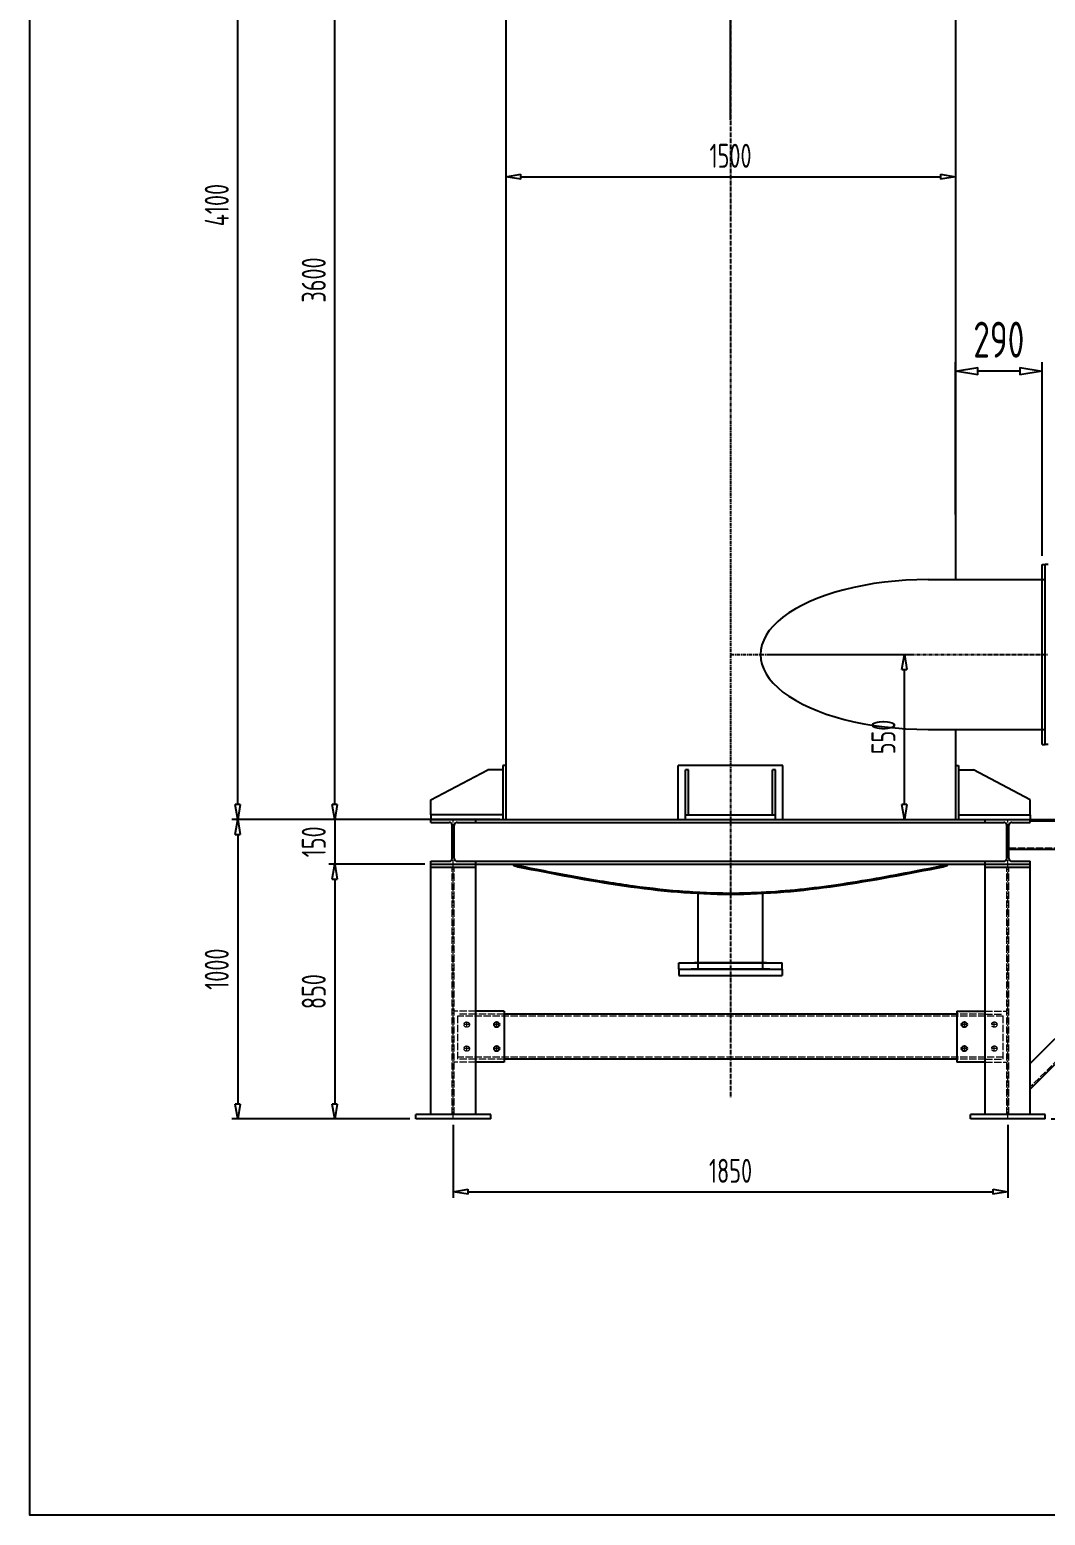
# Model space of a CAD drawing. Header units: millimetres. Extents: x -16777 to -10559, y 21952 to 33227.
# Drawn here: x -16777 to -13389, y 21952 to 26910 of the extents above; entities that cross this region are included whole.
import ezdxf

# ---------------------------------------------------------------- set-up
doc = ezdxf.new("R2010")
doc.units = ezdxf.units.MM
doc.header["$LTSCALE"] = 10
doc.linetypes.add('ACAD_ISO02W100', pattern=[15, 12, -3])
doc.linetypes.add('CENTER', pattern=[2, 1.25, -0.25, 0.25, -0.25])
doc.layers.get('0').update_dxf_attribs({"linetype": 'CONTINUOUS'})
doc.layers.get('DEFPOINTS').update_dxf_attribs({"linetype": 'CONTINUOUS'})
doc.layers.add('Ivanjktp', color=3, linetype='CONTINUOUS', lineweight=25)
doc.layers.add('Ivanjktp3', color=1, linetype='CONTINUOUS', lineweight=25, plot=False)
doc.layers.add('Ivanjktp6', color=8, linetype='CENTER')
doc.layers.add('Ivanjktp8', color=5, linetype='CONTINUOUS')
doc.styles.get("Standard").update_dxf_attribs({"font": 'ISOCP.SHX', "width": 0.75})
doc.dimstyles.new('GEN-ISO$0', dxfattribs={"dimtxt": 4, "dimasz": 2.5, "dimexe": 1, "dimexo": 1, "dimgap": 1.5, "dimtad": 1, "dimdec": 0, "dimdsep": 46, "dimtxsty": 'Standard', "dimblk": 'OBLIQUE', "dimcen": 0, "dimclrd": 8, "dimclre": 8, "dimclrt": 3, "dimadec": 0, "dimazin": 0, "dimtp": 0.1, "dimtm": 0.1, "dimtfac": 0.71, "dimtdec": 0, "dimtmove": 0, "dimatfit": 3, "dimfxl": 1, "dimtzin": 0, "dimarcsym": 0})

# ---------------------------------------------------------------- blocks, each defined once
blk = doc.blocks.new('_ClosedBlank')
at = {"color": 0, "linetype": 'ByBlock', "lineweight": -2}
for p, q in [((-1, 0.167), (0, 0)), ((-1, 0.167), (-1, -0.167)), ((0, 0), (-1, -0.167))]:
    blk.add_line(p, q, dxfattribs=at)
blk = doc.blocks.new('*D6')
at = {"layer": 'DEFPOINTS', "color": 0, "transparency": 16777216}
for p in [(-15364.3, 23274.7, 0), (-13514.3, 23274.7, 0), (-13514.3, 23031.7)]:
    blk.add_point(p, dxfattribs=at)
at = {"layer": 'Ivanjktp', "color": 8, "lineweight": -2, "transparency": 16777216}
for p, q in [((-15364.3, 23254.7), (-15364.3, 23011.7)), ((-13514.3, 23254.7), (-13514.3, 23011.7)), ((-15314.3, 23031.7), (-13564.3, 23031.7))]:
    blk.add_line(p, q, dxfattribs=at)
at = {"layer": 'Ivanjktp', "color": 8, "lineweight": -2, "transparency": 16777216, "xscale": 50, "yscale": 50, "zscale": 50, "rotation": 180}
blk.add_blockref('_ClosedBlank', (-15364.3, 23031.7), dxfattribs=at)
at = {"layer": 'Ivanjktp', "color": 8, "lineweight": -2, "transparency": 16777216, "xscale": 50, "yscale": 50, "zscale": 50}
blk.add_blockref('_ClosedBlank', (-13514.3, 23031.7), dxfattribs=at)
at = {"layer": 'Ivanjktp', "color": 3, "transparency": 16777216, "insert": (-14439.3, 23101.7), "char_height": 80, "attachment_point": 5}
blk.add_mtext('1850', dxfattribs=at)
blk = doc.blocks.new('*D8')
at = {"layer": 'DEFPOINTS', "color": 0, "transparency": 16777216}
for p in [(-15439.3, 24274.7, 0), (-15759.6, 24124.7), (-15439.3, 24124.7, 0)]:
    blk.add_point(p, dxfattribs=at)
at = {"layer": 'Ivanjktp', "color": 8, "lineweight": -2, "transparency": 16777216}
for p, q in [((-15759.6, 24324.7), (-15759.6, 24374.7)), ((-15459.3, 24274.7), (-15779.6, 24274.7)), ((-15759.6, 24274.7), (-15759.6, 24124.7)), ((-15459.3, 24124.7), (-15779.6, 24124.7)), ((-15759.6, 24074.7), (-15759.6, 24024.7))]:
    blk.add_line(p, q, dxfattribs=at)
at = {"layer": 'Ivanjktp', "color": 8, "lineweight": -2, "transparency": 16777216, "xscale": 50, "yscale": 50, "zscale": 50}
for p, rotation in [((-15759.6, 24274.7), 270), ((-15759.6, 24124.7), 90)]:
    blk.add_blockref('_ClosedBlank', p, dxfattribs=dict(at, rotation=rotation))
at = {"layer": 'Ivanjktp', "color": 3, "transparency": 16777216, "insert": (-15829.6, 24199.7), "char_height": 80, "attachment_point": 5, "rotation": 90}
blk.add_mtext('150', dxfattribs=at)
blk = doc.blocks.new('*D9')
at = {"layer": 'DEFPOINTS', "color": 0, "transparency": 16777216}
for p in [(-14004.3, 28374.7, 0), (-13389.3, 23274.7, 0), (-11483.5, 23274.7)]:
    blk.add_point(p, dxfattribs=at)
at = {"layer": 'Ivanjktp', "color": 8, "lineweight": -2, "transparency": 16777216}
for p, q in [((-13984.3, 28374.7), (-11463.5, 28374.7)), ((-11483.5, 28324.7), (-11483.5, 23324.7)), ((-13369.3, 23274.7), (-11463.5, 23274.7))]:
    blk.add_line(p, q, dxfattribs=at)
at = {"layer": 'Ivanjktp', "color": 8, "lineweight": -2, "transparency": 16777216, "xscale": 50, "yscale": 50, "zscale": 50}
for p, rotation in [((-11483.5, 28374.7), 90), ((-11483.5, 23274.7), 270)]:
    blk.add_blockref('_ClosedBlank', p, dxfattribs=dict(at, rotation=rotation))
at = {"layer": 'Ivanjktp', "color": 3, "transparency": 16777216, "insert": (-11553.5, 25824.7), "char_height": 80, "attachment_point": 5, "rotation": 90}
blk.add_mtext('5100', dxfattribs=at)
blk = doc.blocks.new('*D10')
at = {"layer": 'DEFPOINTS', "color": 0, "transparency": 16777216}
for p in [(-15189.3, 27087), (-13689.3, 27087), (-13689.3, 26419.3)]:
    blk.add_point(p, dxfattribs=at)
at = {"layer": 'Ivanjktp', "color": 8, "lineweight": -2, "transparency": 16777216}
for p, q in [((-15189.3, 27067), (-15189.3, 26399.3)), ((-13689.3, 27067), (-13689.3, 26399.3)), ((-15139.3, 26419.3), (-13739.3, 26419.3))]:
    blk.add_line(p, q, dxfattribs=at)
at = {"layer": 'Ivanjktp', "color": 8, "lineweight": -2, "transparency": 16777216, "xscale": 50, "yscale": 50, "zscale": 50, "rotation": 180}
blk.add_blockref('_ClosedBlank', (-15189.3, 26419.3), dxfattribs=at)
at = {"layer": 'Ivanjktp', "color": 8, "lineweight": -2, "transparency": 16777216, "xscale": 50, "yscale": 50, "zscale": 50}
blk.add_blockref('_ClosedBlank', (-13689.3, 26419.3), dxfattribs=at)
at = {"layer": 'Ivanjktp', "color": 3, "transparency": 16777216, "insert": (-14439.3, 26489.3), "char_height": 80, "attachment_point": 5}
blk.add_mtext('1500', dxfattribs=at)
blk = doc.blocks.new('*D11')
at = {"layer": 'DEFPOINTS', "color": 0, "transparency": 16777216}
for p in [(-15439.3, 24124.7, 0), (-15759.6, 23274.7), (-15489.3, 23274.7, 0)]:
    blk.add_point(p, dxfattribs=at)
at = {"layer": 'Ivanjktp', "color": 8, "lineweight": -2, "transparency": 16777216}
for p, q in [((-15459.3, 24124.7), (-15779.6, 24124.7)), ((-15759.6, 24074.7), (-15759.6, 23324.7)), ((-15509.3, 23274.7), (-15779.6, 23274.7))]:
    blk.add_line(p, q, dxfattribs=at)
at = {"layer": 'Ivanjktp', "color": 8, "lineweight": -2, "transparency": 16777216, "xscale": 50, "yscale": 50, "zscale": 50}
for p, rotation in [((-15759.6, 24124.7), 90), ((-15759.6, 23274.7), 270)]:
    blk.add_blockref('_ClosedBlank', p, dxfattribs=dict(at, rotation=rotation))
at = {"layer": 'Ivanjktp', "color": 3, "transparency": 16777216, "insert": (-15829.6, 23699.7), "char_height": 80, "attachment_point": 5, "rotation": 90}
blk.add_mtext('850', dxfattribs=at)
blk = doc.blocks.new('*D12')
at = {"layer": 'DEFPOINTS', "color": 0, "transparency": 16777216}
for p in [(-14339.3, 24824.7, 0), (-13859.2, 24824.7), (-15439.3, 24274.7, 0)]:
    blk.add_point(p, dxfattribs=at)
at = {"layer": 'Ivanjktp', "color": 8, "lineweight": -2, "transparency": 16777216}
for p, q in [((-14319.3, 24824.7), (-13839.2, 24824.7)), ((-13859.2, 24324.7), (-13859.2, 24774.7)), ((-15419.3, 24274.7), (-13839.2, 24274.7))]:
    blk.add_line(p, q, dxfattribs=at)
at = {"layer": 'Ivanjktp', "color": 8, "lineweight": -2, "transparency": 16777216, "xscale": 50, "yscale": 50, "zscale": 50}
for p, rotation in [((-13859.2, 24824.7), 90), ((-13859.2, 24274.7), 270)]:
    blk.add_blockref('_ClosedBlank', p, dxfattribs=dict(at, rotation=rotation))
at = {"layer": 'Ivanjktp', "color": 3, "transparency": 16777216, "insert": (-13929.2, 24549.7), "char_height": 80, "attachment_point": 5, "rotation": 90}
blk.add_mtext('550', dxfattribs=at)
blk = doc.blocks.new('*D15')
at = {"layer": 'DEFPOINTS', "color": 0, "transparency": 16777216}
for p in [(-15759.6, 27874.7), (-15189.3, 27874.7, 0), (-15189.3, 24274.7, 0)]:
    blk.add_point(p, dxfattribs=at)
at = {"layer": 'Ivanjktp', "color": 8, "lineweight": -2, "transparency": 16777216}
for p, q in [((-15209.3, 27874.7), (-15779.6, 27874.7)), ((-15759.6, 24324.7), (-15759.6, 27824.7)), ((-15209.3, 24274.7), (-15779.6, 24274.7))]:
    blk.add_line(p, q, dxfattribs=at)
at = {"layer": 'Ivanjktp', "color": 8, "lineweight": -2, "transparency": 16777216, "xscale": 50, "yscale": 50, "zscale": 50}
for p, rotation in [((-15759.6, 27874.7), 90), ((-15759.6, 24274.7), 270)]:
    blk.add_blockref('_ClosedBlank', p, dxfattribs=dict(at, rotation=rotation))
at = {"layer": 'Ivanjktp', "color": 3, "transparency": 16777216, "insert": (-15829.6, 26074.7), "char_height": 80, "attachment_point": 5, "rotation": 90}
blk.add_mtext('3600', dxfattribs=at)
blk = doc.blocks.new('*D17')
at = {"layer": 'DEFPOINTS', "color": 0, "transparency": 16777216}
for p in [(-16083.2, 28374.7), (-14874.3, 28374.7, 0), (-15439.3, 24274.7, 0)]:
    blk.add_point(p, dxfattribs=at)
at = {"layer": 'Ivanjktp', "color": 8, "lineweight": -2, "transparency": 16777216}
for p, q in [((-14894.3, 28374.7), (-16103.2, 28374.7)), ((-16083.2, 24324.7), (-16083.2, 28324.7)), ((-15459.3, 24274.7), (-16103.2, 24274.7))]:
    blk.add_line(p, q, dxfattribs=at)
at = {"layer": 'Ivanjktp', "color": 8, "lineweight": -2, "transparency": 16777216, "xscale": 50, "yscale": 50, "zscale": 50}
for p, rotation in [((-16083.2, 28374.7), 90), ((-16083.2, 24274.7), 270)]:
    blk.add_blockref('_ClosedBlank', p, dxfattribs=dict(at, rotation=rotation))
at = {"layer": 'Ivanjktp', "color": 3, "transparency": 16777216, "insert": (-16153.2, 26324.7), "char_height": 80, "attachment_point": 5, "rotation": 90}
blk.add_mtext('4100', dxfattribs=at)
blk = doc.blocks.new('*D18')
at = {"layer": 'DEFPOINTS', "color": 0, "transparency": 16777216}
for p in [(-15439.3, 24274.7), (-16083.2, 23274.7), (-15489.3, 23274.7, 0)]:
    blk.add_point(p, dxfattribs=at)
at = {"layer": 'Ivanjktp', "color": 8, "lineweight": -2, "transparency": 16777216}
for p, q in [((-15459.3, 24274.7), (-16103.2, 24274.7)), ((-16083.2, 24224.7), (-16083.2, 23324.7)), ((-15509.3, 23274.7), (-16103.2, 23274.7))]:
    blk.add_line(p, q, dxfattribs=at)
at = {"layer": 'Ivanjktp', "color": 8, "lineweight": -2, "transparency": 16777216, "xscale": 50, "yscale": 50, "zscale": 50}
for p, rotation in [((-16083.2, 24274.7), 90), ((-16083.2, 23274.7), 270)]:
    blk.add_blockref('_ClosedBlank', p, dxfattribs=dict(at, rotation=rotation))
at = {"layer": 'Ivanjktp', "color": 3, "transparency": 16777216, "insert": (-16153.2, 23774.7), "char_height": 80, "attachment_point": 5, "rotation": 90}
blk.add_mtext('1000', dxfattribs=at)
blk = doc.blocks.new('*D19')
at = {"layer": 'DEFPOINTS', "color": 0, "transparency": 16777216}
for p in [(-14439.3, 27109.4), (-14439.3, 26589.7, 0), (-12629.3, 26589.7, 0)]:
    blk.add_point(p, dxfattribs=at)
at = {"layer": 'Ivanjktp', "color": 8, "lineweight": -2, "transparency": 16777216}
for p, q in [((-14439.3, 26609.7), (-14439.3, 27129.4)), ((-12629.3, 26609.7), (-12629.3, 27129.4)), ((-12679.3, 27109.4), (-14389.3, 27109.4))]:
    blk.add_line(p, q, dxfattribs=at)
at = {"layer": 'Ivanjktp', "color": 8, "lineweight": -2, "transparency": 16777216, "xscale": 50, "yscale": 50, "zscale": 50, "rotation": 180}
blk.add_blockref('_ClosedBlank', (-14439.3, 27109.4), dxfattribs=at)
at = {"layer": 'Ivanjktp', "color": 8, "lineweight": -2, "transparency": 16777216, "xscale": 50, "yscale": 50, "zscale": 50}
blk.add_blockref('_ClosedBlank', (-12629.3, 27109.4), dxfattribs=at)
at = {"layer": 'Ivanjktp', "color": 3, "transparency": 16777216, "insert": (-13534.3, 27179.4), "char_height": 80, "attachment_point": 5}
blk.add_mtext('1810', dxfattribs=at)
blk = doc.blocks.new('*D28')
at = {"layer": 'DEFPOINTS', "color": 0, "transparency": 16777216}
for p in [(-13689.3, 25770.6), (-13689.3, 25261.9, 0), (-13399.3, 25124.7, 0)]:
    blk.add_point(p, dxfattribs=at)
at = {"layer": 'Ivanjktp', "color": 8, "lineweight": -2, "transparency": 16777216}
for p, q in [((-13689.3, 25291.9), (-13689.3, 25800.6)), ((-13399.3, 25154.7), (-13399.3, 25800.6)), ((-13474.3, 25770.6), (-13614.3, 25770.6))]:
    blk.add_line(p, q, dxfattribs=at)
at = {"layer": 'Ivanjktp', "color": 8, "lineweight": -2, "transparency": 16777216, "xscale": 75, "yscale": 75, "zscale": 75, "rotation": 180}
blk.add_blockref('_ClosedBlank', (-13689.3, 25770.6), dxfattribs=at)
at = {"layer": 'Ivanjktp', "color": 8, "lineweight": -2, "transparency": 16777216, "xscale": 75, "yscale": 75, "zscale": 75}
blk.add_blockref('_ClosedBlank', (-13399.3, 25770.6), dxfattribs=at)
at = {"layer": 'Ivanjktp', "color": 3, "transparency": 16777216, "insert": (-13544.3, 25875.6), "char_height": 120, "attachment_point": 5}
blk.add_mtext('290', dxfattribs=at)

msp = doc.modelspace()

# ---------------------------------------------------------------- linework, layer by layer
at = {"color": 5, "linetype": 'ACAD_ISO02W100', "lineweight": 15, "ltscale": 0.2}
msp.add_arc((-13739.3, 24165.7, 0), 46, 281.2782, 296.9682, dxfattribs=at)
at = {"layer": 'Ivanjktp3'}
msp.add_lwpolyline([(-16777.2, 29413), (-10558.6, 29413), (-10558.6, 21952.1), (-16777.2, 21952.1)], close=True, dxfattribs=at)
at = {"layer": 'Ivanjktp6'}
for p, q in [((-14439.3, 28384.7, 0), (-14439.3, 23347.1, 0)), ((-14439.3, 24824.7, 0), (-13379.3, 24824.7, 0))]:
    msp.add_line(p, q, dxfattribs=at)
at = {"layer": 'Ivanjktp8'}
for p, q in [((-15189.3, 27874.7, 0), (-15189.3, 24274.7, 0)), ((-13689.3, 27874.7, 0), (-13689.3, 25074.7, 0)), ((-13399.3, 25124.7, 0), (-13389.3, 25124.7, 0)), ((-13399.3, 24524.7, 0), (-13399.3, 25124.7, 0)), ((-13389.3, 24524.7, 0), (-13389.3, 25124.7, 0)), ((-13379.3, 25124.7, 0), (-13389.3, 25124.7, 0)), ((-13389.3, 24524.7, 0), (-13389.3, 25124.7, 0)), ((-13780.3, 25074.7, 0), (-13389.3, 25074.7, 0)), ((-13780.3, 24574.7, 0), (-13389.3, 24574.7, 0)), ((-13689.3, 24574.7, 0), (-13689.3, 24274.7, 0)), ((-13399.3, 24524.7, 0), (-13389.3, 24524.7, 0)), ((-13379.3, 24524.7, 0), (-13389.3, 24524.7, 0)), ((-15189.3, 24454.7, 0), (-15199.3, 24454.7, 0)), ((-15199.3, 24454.7, 0), (-15199.3, 24274.7, 0)), ((-14264.3, 24454.7, 0), (-14614.3, 24454.7, 0)), ((-14614.3, 24274.7, 0), (-14614.3, 24454.7, 0)), ((-14264.3, 24274.7, 0), (-14264.3, 24454.7, 0)), ((-13689.3, 24454.7, 0), (-13679.3, 24454.7, 0)), ((-13679.3, 24454.7, 0), (-13679.3, 24274.7, 0)), ((-15439.3, 24339.7, 0), (-15249.3, 24439.7, 0)), ((-15199.3, 24439.7, 0), (-15249.3, 24439.7, 0)), ((-14579.3, 24439.7, 0), (-14589.3, 24439.7, 0)), ((-14589.3, 24274.7, 0), (-14589.3, 24439.7, 0)), ((-14579.3, 24289.7, 0), (-14579.3, 24439.7, 0)), ((-14299.3, 24289.7, 0), (-14299.3, 24439.7, 0)), ((-14289.3, 24439.7, 0), (-14299.3, 24439.7, 0)), ((-14289.3, 24274.7, 0), (-14289.3, 24439.7, 0)), ((-13679.3, 24439.7, 0), (-13629.3, 24439.7, 0)), ((-13439.3, 24339.7, 0), (-13629.3, 24439.7, 0)), ((-15439.3, 24289.7, 0), (-15439.3, 24339.7, 0)), ((-13439.3, 24289.7, 0), (-13439.3, 24339.7, 0)), ((-15199.3, 24289.7, 0), (-15439.3, 24289.7, 0)), ((-15439.3, 24289.7, 0), (-15439.3, 24274.7, 0)), ((-15439.3, 24264.7, 0), (-15439.3, 24274.7, 0)), ((-15439.3, 24274.7, 0), (-13439.3, 24274.7, 0)), ((-15439.3, 24264.7, 0), (-15377.8, 24264.7, 0)), ((-15367.8, 24144.7, 0), (-15367.8, 24254.7, 0)), ((-15360.8, 24144.7, 0), (-15360.8, 24254.7, 0)), ((-15350.8, 24264.7, 0), (-13527.8, 24264.7, 0)), ((-15289.3, 24264.7, 0), (-15289.3, 24274.7, 0)), ((-14589.3, 24289.7, 0), (-14289.3, 24289.7, 0)), ((-13679.3, 24289.7, 0), (-13439.3, 24289.7, 0)), ((-13589.3, 24264.7, 0), (-13589.3, 24274.7, 0)), ((-13517.8, 24144.7, 0), (-13517.8, 24254.7, 0)), ((-13510.8, 24144.7, 0), (-13510.8, 24254.7, 0)), ((-13500.8, 24264.7, 0), (-13439.3, 24264.7, 0)), ((-13439.3, 24289.7, 0), (-13439.3, 24274.7, 0)), ((-13439.3, 24264.7, 0), (-13439.3, 24274.7, 0)), ((-13439.3, 24274.7, 0), (-12639.3, 24274.7, 0)), ((-13439.3, 24269.7, 0), (-12639.3, 24269.7, 0)), ((-13510.8, 24174.7, 0), (-12639.3, 24174.7, 0)), ((-12639.3, 24174.7, 0), (-13439.3, 23374.7, 0)), ((-12724.2, 24174.7, 0), (-13439.3, 23459.6, 0)), ((-15439.3, 24134.7, 0), (-15377.8, 24134.7, 0)), ((-15439.3, 23289.7, 0), (-15439.3, 24134.7, 0)), ((-15439.3, 24124.7, 0), (-13439.3, 24124.7, 0)), ((-15439.3, 24114.7, 0), (-15289.3, 24114.7, 0)), ((-15350.8, 24134.7, 0), (-13527.8, 24134.7, 0)), ((-15289.3, 24124.7, 0), (-15289.3, 24134.7, 0)), ((-15289.3, 23289.7, 0), (-15289.3, 24124.7, 0)), ((-13589.3, 24124.7, 0), (-13589.3, 24134.7, 0)), ((-13589.3, 23289.7, 0), (-13589.3, 24124.7, 0)), ((-13589.3, 24114.7, 0), (-13439.3, 24114.7, 0)), ((-13500.8, 24134.7, 0), (-13439.3, 24134.7, 0)), ((-13439.3, 23289.7, 0), (-13439.3, 24134.7, 0)), ((-14547.3, 23774.7, 0), (-14547.3, 24027.7, 0)), ((-14331.3, 23774.7, 0), (-14331.3, 24027.7, 0)), ((-14547.3, 23795.7, 0), (-14547.3, 23817.5, 0)), ((-14331.3, 23795.7, 0), (-14331.3, 23817.5, 0)), ((-14611.3, 23774.7, 0), (-14611.3, 23795.7, 0)), ((-14611.3, 23795.7, 0), (-14267.3, 23795.7, 0)), ((-14611.3, 23774.7, 0), (-14267.3, 23774.7, 0)), ((-14611.3, 23774.7, 0), (-14267.3, 23774.7, 0)), ((-14611.3, 23774.7, 0), (-14611.3, 23753.7, 0)), ((-14611.3, 23753.7, 0), (-14267.3, 23753.7, 0)), ((-14308.4, 23774.7, 0), (-14570.3, 23774.7, 0)), ((-14308.4, 23774.7, 0), (-14570.3, 23774.7, 0)), ((-14319.6, 23795.7, 0), (-14559, 23795.7, 0)), ((-14267.3, 23774.7, 0), (-14267.3, 23795.7, 0)), ((-14267.3, 23774.7, 0), (-14267.3, 23753.7, 0)), ((-15194.8, 23634.7, 0), (-15289.3, 23634.7, 0)), ((-15194.8, 23634.7, 0), (-15194.8, 23464.7, 0)), ((-13683.9, 23624.7, 0), (-15194.8, 23624.7, 0)), ((-13683.9, 23634.7, 0), (-13683.9, 23464.7, 0)), ((-13683.9, 23634.7, 0), (-13589.3, 23634.7, 0)), ((-15194.8, 23464.7, 0), (-15289.3, 23464.7, 0)), ((-13683.9, 23474.7, 0), (-15194.8, 23474.7, 0)), ((-13589.3, 23464.7, 0), (-13683.9, 23464.7, 0)), ((-15239.3, 23289.7, 0), (-15489.3, 23289.7, 0)), ((-15489.3, 23274.7, 0), (-15489.3, 23289.7, 0)), ((-15239.3, 23274.7, 0), (-15489.3, 23274.7, 0)), ((-15239.3, 23274.7, 0), (-15239.3, 23289.7, 0)), ((-13639.3, 23274.7, 0), (-13639.3, 23289.7, 0)), ((-13389.3, 23289.7, 0), (-13639.3, 23289.7, 0)), ((-13389.3, 23274.7, 0), (-13639.3, 23274.7, 0)), ((-13389.3, 23274.7, 0), (-13389.3, 23289.7, 0))]:
    msp.add_line(p, q, dxfattribs=at)
at = {"layer": 'Ivanjktp8', "linetype": 'CENTER', "lineweight": 5, "ltscale": 2}
for p, q in [((-15364.3, 23274.7, 0), (-15364.3, 24274.7, 0)), ((-13514.3, 23274.7, 0), (-13514.3, 24274.7, 0)), ((-15310.3, 23589.7, 0), (-15328.3, 23589.7, 0)), ((-15319.3, 23580.7, 0), (-15319.3, 23598.7, 0)), ((-15210.3, 23589.7, 0), (-15228.3, 23589.7, 0)), ((-15219.3, 23580.7, 0), (-15219.3, 23598.7, 0)), ((-13650.3, 23589.7, 0), (-13668.3, 23589.7, 0)), ((-13659.3, 23580.7, 0), (-13659.3, 23598.7, 0)), ((-13550.3, 23589.7, 0), (-13568.3, 23589.7, 0)), ((-13559.3, 23580.7, 0), (-13559.3, 23598.7, 0)), ((-15310.3, 23509.7, 0), (-15328.3, 23509.7, 0)), ((-15319.3, 23500.7, 0), (-15319.3, 23518.7, 0)), ((-15210.3, 23509.7, 0), (-15228.3, 23509.7, 0)), ((-15219.3, 23500.7, 0), (-15219.3, 23518.7, 0)), ((-13650.3, 23509.7, 0), (-13668.3, 23509.7, 0)), ((-13659.3, 23500.7, 0), (-13659.3, 23518.7, 0)), ((-13550.3, 23509.7, 0), (-13568.3, 23509.7, 0)), ((-13559.3, 23500.7, 0), (-13559.3, 23518.7, 0))]:
    msp.add_line(p, q, dxfattribs=at)
at = {"layer": 'Ivanjktp8', "linetype": 'ACAD_ISO02W100', "lineweight": 15, "ltscale": 0.2}
for p, q in [((-13510.8, 24179.7, 0), (-12639.3, 24179.7, 0)), ((-12646.4, 24174.7, 0), (-13439.3, 23381.8, 0)), ((-15367.8, 23289.7, 0), (-15367.8, 24114.7, 0)), ((-15360.8, 23289.7, 0), (-15360.8, 24114.7, 0)), ((-13517.8, 23289.7, 0), (-13517.8, 24114.7, 0)), ((-13510.8, 23289.7, 0), (-13510.8, 24114.7, 0)), ((-15289.3, 23634.7, 0), (-15360.8, 23634.7, 0)), ((-15289.3, 23624.7, 0), (-15349.3, 23624.7, 0)), ((-15349.3, 23474.7, 0), (-15349.3, 23624.7, 0)), ((-13529.3, 23618.2, 0), (-15349.3, 23618.2, 0)), ((-15194.8, 23624.7, 0), (-15289.3, 23624.7, 0)), ((-13589.3, 23624.7, 0), (-13683.9, 23624.7, 0)), ((-13589.3, 23624.7, 0), (-13683.9, 23624.7, 0)), ((-13589.3, 23634.7, 0), (-13517.8, 23634.7, 0)), ((-13589.3, 23624.7, 0), (-13529.3, 23624.7, 0)), ((-13589.3, 23624.7, 0), (-13529.3, 23624.7, 0)), ((-13529.3, 23474.7, 0), (-13529.3, 23624.7, 0)), ((-15289.3, 23464.7, 0), (-15360.8, 23464.7, 0)), ((-13529.3, 23481.2, 0), (-15349.3, 23481.2, 0)), ((-15289.3, 23474.7, 0), (-15349.3, 23474.7, 0)), ((-15194.8, 23474.7, 0), (-15289.3, 23474.7, 0)), ((-13589.3, 23474.7, 0), (-13683.9, 23474.7, 0)), ((-13589.3, 23474.7, 0), (-13529.3, 23474.7, 0)), ((-13589.3, 23464.7, 0), (-13517.8, 23464.7, 0))]:
    msp.add_line(p, q, dxfattribs=at)
at = {"layer": 'Ivanjktp8', "linetype": 'ACAD_ISO02W100', "lineweight": 5, "ltscale": 0.1}
for centre in [(-15319.3, 23589.7, 0), (-15319.3, 23509.7, 0)]:
    msp.add_circle(centre, 9, dxfattribs=at)
at = {"layer": 'Ivanjktp8'}
for centre in [(-15219.3, 23589.7, 0), (-13659.3, 23589.7, 0), (-15219.3, 23509.7, 0), (-13659.3, 23509.7, 0)]:
    msp.add_circle(centre, 9, dxfattribs=at)
at = {"layer": 'Ivanjktp8', "linetype": 'ACAD_ISO02W100', "lineweight": 15, "ltscale": 0.2}
for centre in [(-13559.3, 23589.7, 0), (-13559.3, 23509.7, 0)]:
    msp.add_circle(centre, 9, dxfattribs=at)
at = {"layer": 'Ivanjktp8'}
for centre, radius, start, end in [((-15377.8, 24254.7, 0), 10, 0, 90), ((-15350.8, 24254.7, 0), 10, 90, 180), ((-13527.8, 24254.7, 0), 10, 0, 90), ((-13500.8, 24254.7, 0), 10, 90, 180), ((-15377.8, 24144.7, 0), 10, 270, 0), ((-15350.8, 24144.7, 0), 10, 180, 270), ((-15139.3, 24165.7, 0), 50, 235.0806, 258.7218), ((-15139.3, 24165.7, 0), 46, 243.0318, 258.7218), ((-13739.3, 24165.7, 0), 50, 281.2782, 304.9194), ((-13527.8, 24144.7, 0), 10, 270, 0), ((-13500.8, 24144.7, 0), 10, 180, 270)]:
    msp.add_arc(centre, radius, start, end, dxfattribs=at)
msp.add_ellipse((-13780.3, 24824.7, 0), major_axis=(-559, 0), ratio=0.447214, start_param=4.712389, end_param=7.853982, dxfattribs=at)
msp.add_open_spline([(-15149.1, 24116.7, 0), (-14912.5, 24069.5, 0), (-14439.3, 23980, 0), (-13966.1, 24069.5, 0), (-13729.5, 24116.7, 0)], degree=3, dxfattribs=at)
msp.add_open_spline([(-15148.3, 24120.6, 0), (-15115.4, 24114.1, 0), (-15082.5, 24107.5, 0), (-14983.7, 24088.5, 0), (-14917.9, 24076.4, 0), (-14822.7, 24061.2, 0), (-14793.2, 24056.8, 0), (-14704.9, 24044.8, 0), (-14646, 24038.4, 0), (-14557.2, 24032.1, 0), (-14527.3, 24030.5, 0), (-14476, 24029, 0), (-14454.6, 24028.7, 0), (-14411.8, 24028.8, 0), (-14390.4, 24029.3, 0), (-14326.3, 24031.6, 0), (-14283.5, 24034.4, 0), (-14155.1, 24046.2, 0), (-14069.5, 24058.4, 0), (-13899.4, 24087.2, 0), (-13814.9, 24103.8, 0), (-13730.3, 24120.6, 0)], degree=3, knots=[40.577262, 40.577262, 40.577262, 40.577262, 140.23088, 140.23088, 339.538115, 339.538115, 428.762919, 428.762919, 607.212526, 607.212526, 697.98181, 697.98181, 762.83101, 762.83101, 827.680209, 827.680209, 957.378608, 957.378608, 1216.775405, 1216.775405, 1472.697333, 1472.697333, 1472.697333, 1472.697333], dxfattribs=at)

# ---------------------------------------------------------------- dimensions: what is measured, and where the dimension line sits
at = {"layer": 'Ivanjktp'}
for base, p1, p2, picture, middle in [((-16083.2, 28374.7), (-15439.3, 24274.7, 0), (-14874.3, 28374.7, 0), '*D17', (-16153.2, 26324.7)), ((-11483.5, 23274.7), (-14004.3, 28374.7, 0), (-13389.3, 23274.7, 0), '*D9', (-11553.5, 25824.7)), ((-15759.6, 27874.7), (-15189.3, 24274.7, 0), (-15189.3, 27874.7, 0), '*D15', (-15829.6, 26074.7)), ((-13859.2, 24824.7), (-15439.3, 24274.7, 0), (-14339.3, 24824.7, 0), '*D12', (-13929.2, 24549.7)), ((-16083.2, 23274.7), (-15439.3, 24274.7), (-15489.3, 23274.7, 0), '*D18', (-16153.2, 23774.7)), ((-15759.6, 23274.7), (-15439.3, 24124.7, 0), (-15489.3, 23274.7, 0), '*D11', (-15829.6, 23699.7))]:
    dim = msp.add_linear_dim(base=base, p1=p1, p2=p2, angle=90, dimstyle='GEN-ISO$0', override={"dimscale": 20, "dimblk": 'ClosedBlank', "dimcen": 10, "dimfxl": 50, "dimarcsym": 1}, dxfattribs=at)
    dim.commit()
    dim.dimension.update_dxf_attribs({"geometry": picture, "text_midpoint": middle})
for base, p1, p2, override, picture, middle in [((-14439.3, 27109.4), (-12629.3, 26589.7, 0), (-14439.3, 26589.7, 0), {"dimscale": 20, "dimblk": 'ClosedBlank', "dimcen": 10, "dimfxl": 50, "dimarcsym": 1}, '*D19', (-13534.3, 27179.4)), ((-13689.3, 25770.6), (-13399.3, 25124.7, 0), (-13689.3, 25261.9, 0), {"dimscale": 30, "dimblk": 'ClosedBlank', "dimcen": 10, "dimfxl": 0.15, "dimarcsym": 1}, '*D28', (-13544.3, 25875.6)), ((-13514.3, 23031.7), (-15364.3, 23274.7, 0), (-13514.3, 23274.7, 0), {"dimscale": 20, "dimblk": 'ClosedBlank', "dimcen": 10, "dimfxl": 50, "dimarcsym": 1}, '*D6', (-14439.3, 23101.7))]:
    dim = msp.add_linear_dim(base=base, p1=p1, p2=p2, dimstyle='GEN-ISO$0', override=override, dxfattribs=at)
    dim.commit()
    dim.dimension.update_dxf_attribs({"geometry": picture, "text_midpoint": middle})
dim = msp.add_linear_dim(base=(-13689.3, 26419.3), p1=(-15189.3, 27087), p2=(-13689.3, 27087), dimstyle='GEN-ISO$0', override={"dimscale": 20, "dimblk": 'ClosedBlank', "dimcen": 10, "dimfxl": 50, "dimarcsym": 1}, dxfattribs=at)
dim.commit()
dim.dimension.update_dxf_attribs({"geometry": '*D10', "text_midpoint": (-14439.3, 26419.3), "dimtype": 160})
dim = msp.add_linear_dim(base=(-15759.6, 24124.7), p1=(-15439.3, 24274.7, 0), p2=(-15439.3, 24124.7, 0), angle=90, dimstyle='GEN-ISO$0', override={"dimscale": 20, "dimblk": 'ClosedBlank', "dimcen": 10, "dimfxl": 50, "dimarcsym": 1}, dxfattribs=at)
dim.commit()
dim.dimension.update_dxf_attribs({"geometry": '*D8', "text_midpoint": (-15759.6, 24199.7), "dimtype": 160})

doc.saveas('drawing.dxf')
